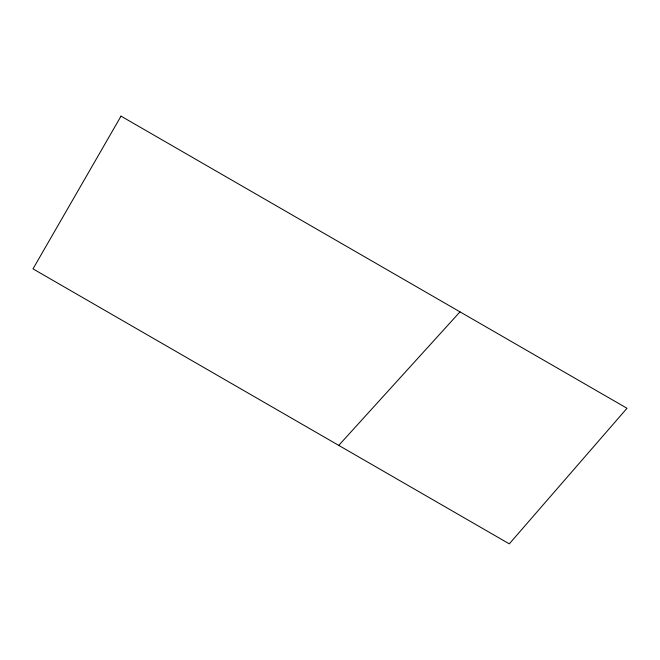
<?xml version="1.0" encoding="UTF-8"?>
<svg xmlns="http://www.w3.org/2000/svg" width="660" height="660" viewBox="0 0 660 660"><rect width="100%" height="100%" fill="white"/><g stroke="black" fill="none" stroke-linecap="round" stroke-linejoin="round"><path stroke-width="0.99" d="M338.753 445.393L460.012 311.858M121.019 116.143L33 268.867L509.297 543.856L627 408.268L121.019 116.143"/></g></svg>
